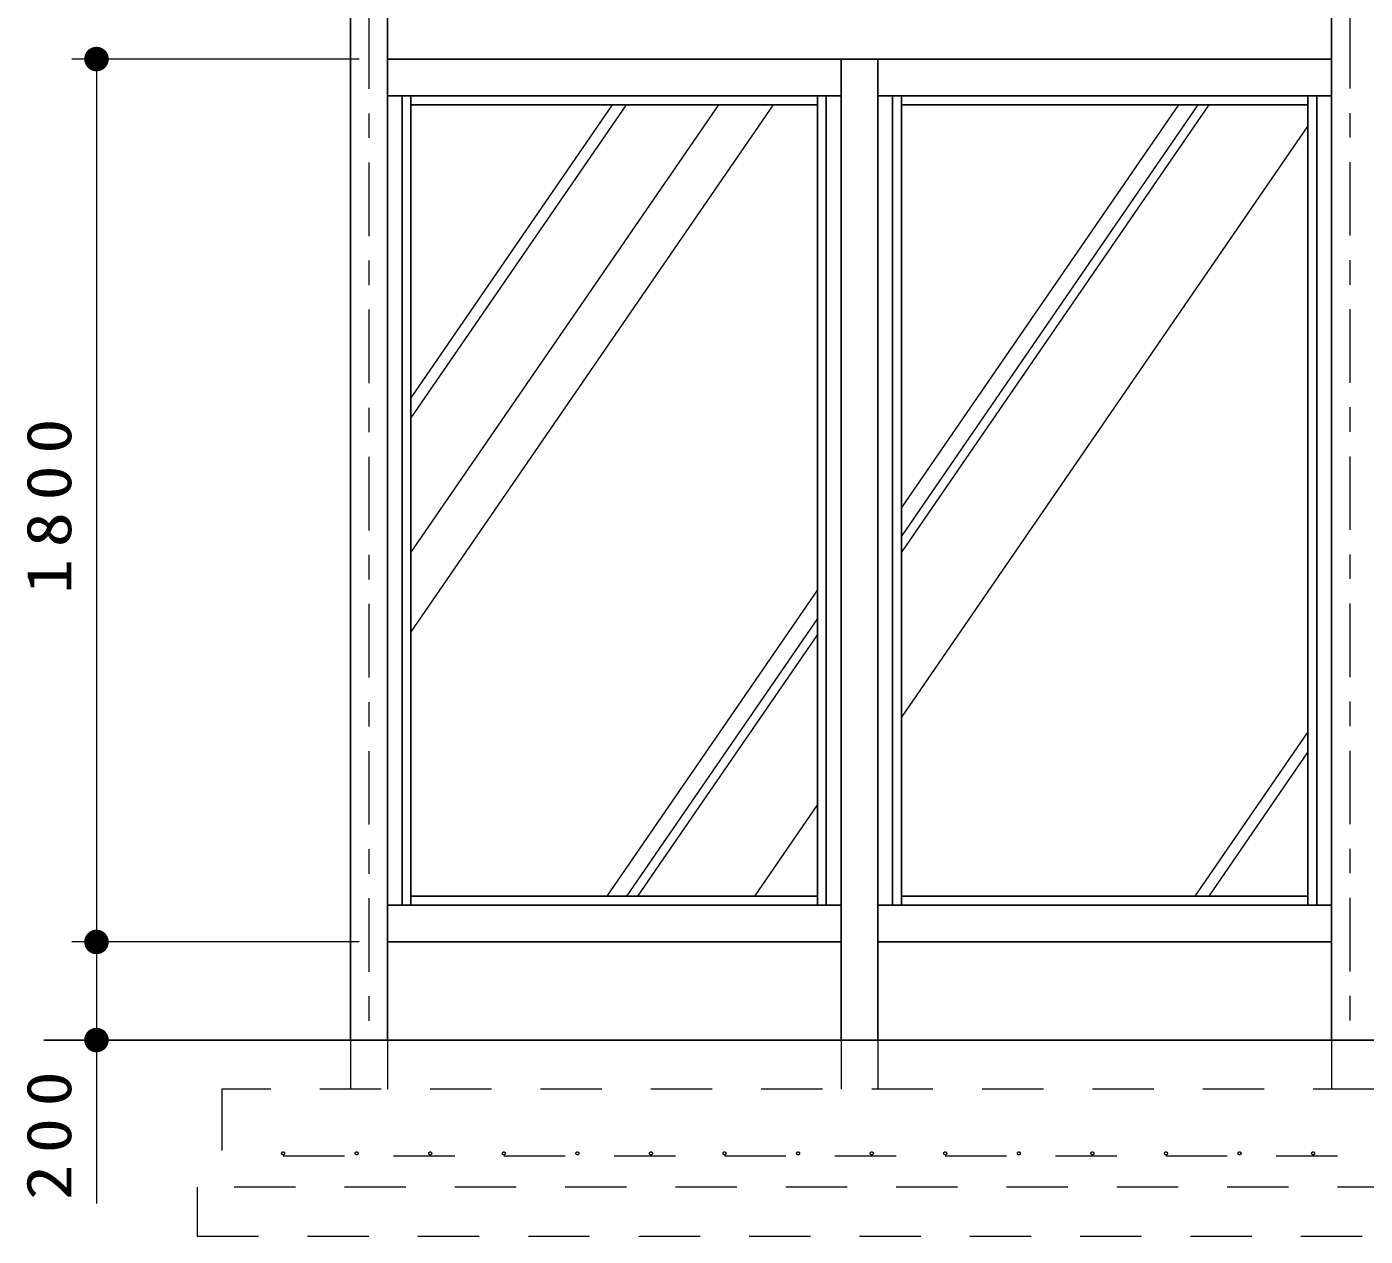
# Model space of a CAD drawing. Units: millimetres on the paper, scale 1:50. Extents: x -365 to 0, y 0 to 257.
# Drawn here: x -321.8 to -267.2, y 59.5 to 108.9 of the extents above; entities that cross this region are included whole.
import ezdxf

# ---------------------------------------------------------------- set-up
doc = ezdxf.new("R2010")
doc.units = ezdxf.units.MM
doc.linetypes.add('USER1', pattern=[4.5, 2.5, -2])
doc.linetypes.add('USER2', pattern=[6, 3, -1, 1, -1])
doc.layers.add('LY_1', color=7, linetype='Continuous', lineweight=25)
doc.styles.add('ＭＳ ゴシック', font='')
doc.styles.get('ＭＳ ゴシック').set_extended_font_data('MS Gothic')

# ---------------------------------------------------------------- blocks, each defined once
blk = doc.blocks.new('filled_dot')
at = {"color": 0, "linetype": 'Continuous', "lineweight": -2, "const_width": 1.25}
blk.add_lwpolyline([(-0.625, 0, 1), (0.625, 0, 1)], format="xyb", close=True, dxfattribs=at)

msp = doc.modelspace()

# ---------------------------------------------------------------- linework, layer by layer
at = {"layer": 'LY_1', "color": 2, "linetype": 'USER2', "lineweight": 13}
for p, q in [((-307.845, 121.317), (-307.845, 67.534)), ((-267.845, 121.333), (-267.845, 67.534))]:
    msp.add_line(p, q, dxfattribs=at)
at = {"layer": 'LY_1'}
for p, q in [((-308.595, 115.052), (-308.595, 67.534)), ((-307.095, 115.052), (-307.095, 67.534)), ((-268.595, 113.452), (-268.595, 67.534)), ((-307.095, 107.534), (-268.595, 107.534)), ((-288.595, 107.534), (-288.595, 67.534)), ((-287.095, 107.534), (-287.095, 67.534)), ((-307.095, 106.034), (-288.595, 106.034)), ((-306.495, 106.034), (-306.495, 73.034)), ((-289.195, 106.034), (-289.195, 73.034)), ((-287.095, 106.034), (-268.595, 106.034)), ((-286.495, 106.034), (-286.495, 73.034)), ((-269.195, 106.034), (-269.195, 73.034)), ((-307.095, 73.034), (-288.595, 73.034)), ((-287.095, 73.034), (-268.595, 73.034)), ((-307.095, 71.534), (-288.595, 71.534)), ((-287.095, 71.534), (-268.595, 71.534)), ((-321.105, 67.534), (-213.108, 67.534))]:
    msp.add_line(p, q, dxfattribs=at)
at = {"layer": 'LY_1', "lineweight": 13}
for p, q in [((-308.245, 107.534), (-319.955, 107.534)), ((-318.955, 107.534), (-318.955, 71.534)), ((-308.245, 71.534), (-319.955, 71.534)), ((-318.955, 71.534), (-318.955, 60.874)), ((-320.105, 67.534), (-317.955, 67.534))]:
    msp.add_line(p, q, dxfattribs=at)
at = {"layer": 'LY_1', "color": 4}
for p, q in [((-306.135, 106.034), (-306.135, 73.034)), ((-289.555, 106.034), (-289.555, 73.034)), ((-286.135, 106.034), (-286.135, 73.034)), ((-269.555, 106.034), (-269.555, 73.034)), ((-289.555, 105.674), (-306.135, 105.674)), ((-286.135, 105.674), (-269.555, 105.674)), ((-289.555, 73.394), (-306.135, 73.394)), ((-286.135, 73.394), (-269.555, 73.394))]:
    msp.add_line(p, q, dxfattribs=at)
at = {"layer": 'LY_1', "color": 131, "lineweight": 13}
for p, q in [((-291.365, 105.674), (-306.135, 84.184)), ((-293.593, 105.674), (-306.135, 87.426)), ((-297.358, 105.674), (-306.135, 92.903)), ((-297.921, 105.674), (-306.135, 93.723)), ((-273.592, 105.674), (-286.135, 87.425)), ((-274.841, 105.674), (-286.135, 89.242)), ((-274.046, 105.674), (-286.135, 88.086)), ((-269.555, 104.815), (-286.135, 80.693)), ((-289.555, 85.885), (-298.141, 73.394)), ((-289.555, 84.729), (-297.346, 73.394)), ((-289.555, 84.068), (-296.892, 73.394)), ((-269.555, 80.103), (-274.167, 73.394)), ((-269.555, 79.283), (-273.604, 73.394)), ((-289.555, 77.136), (-292.128, 73.394))]:
    msp.add_line(p, q, dxfattribs=at)
at = {"layer": 'LY_1', "color": 4, "linetype": 'USER1', "lineweight": 13}
for p, q in [((-308.595, 67.534), (-308.595, 65.534)), ((-307.095, 67.534), (-307.095, 65.534)), ((-288.595, 67.534), (-288.595, 65.534)), ((-287.095, 67.534), (-287.095, 65.534)), ((-268.595, 67.534), (-268.595, 65.534))]:
    msp.add_line(p, q, dxfattribs=at)
at = {"layer": 'LY_1', "color": 131, "linetype": 'USER1', "lineweight": 13}
for p, q in [((-221.845, 65.534), (-313.845, 65.534)), ((-313.845, 65.534), (-313.845, 61.534)), ((-223.345, 62.794), (-312.345, 62.794)), ((-220.845, 61.534), (-314.845, 61.534)), ((-314.845, 61.534), (-314.845, 59.534)), ((-314.845, 59.534), (-220.845, 59.534))]:
    msp.add_line(p, q, dxfattribs=at)
at = {"layer": 'LY_1', "linetype": 'USER1', "lineweight": 13}
for centre in [(-311.345, 62.914), (-308.345, 62.914), (-305.345, 62.914), (-302.345, 62.914), (-299.345, 62.914), (-296.345, 62.914), (-293.345, 62.914), (-290.345, 62.914), (-287.345, 62.914), (-284.345, 62.914), (-281.345, 62.914), (-278.345, 62.914), (-275.345, 62.914), (-272.345, 62.914), (-269.345, 62.914)]:
    msp.add_circle(centre, 0.06, dxfattribs=at)

# ---------------------------------------------------------------- block references
at = {"layer": 'LY_1', "lineweight": 13, "xscale": 0.4, "yscale": 0.4}
for p, rotation in [((-318.955, 107.534), 270), ((-318.955, 71.534), 270), ((-318.955, 71.534), 90), ((-318.955, 67.534), 90)]:
    msp.add_blockref('filled_dot', p, dxfattribs=dict(at, rotation=rotation))

# ---------------------------------------------------------------- texts
at = {"layer": 'LY_1', "char_height": 1.833, "attachment_point": 8, "rotation": 90, "style": 'ＭＳ ゴシック'}
for s, insert in [('\\T1.33;\\W1.15;1800', (-319.955, 89.534)), ('\\T1.33;\\W1.15;200', (-319.955, 63.874))]:
    msp.add_mtext(s, dxfattribs=dict(at, insert=insert))

doc.saveas('drawing.dxf')
